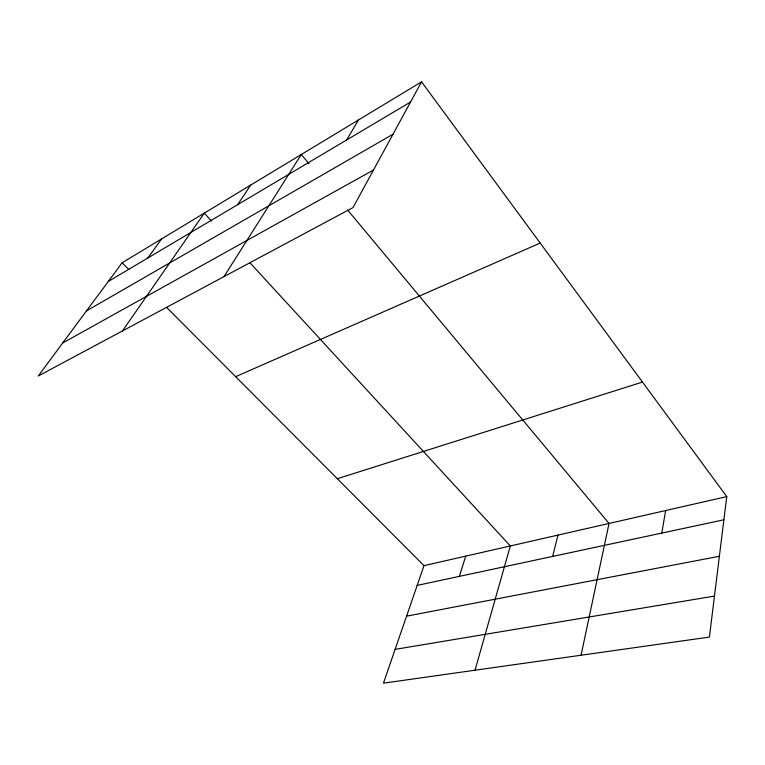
<?xml version="1.0" encoding="UTF-8"?>
<svg xmlns="http://www.w3.org/2000/svg" width="765" height="765" viewBox="0 0 765 765"><rect width="100%" height="100%" fill="white"/><g stroke="black" fill="none" stroke-linecap="round" stroke-linejoin="round"><path stroke-width="1.15" d="M726.75 496.609L709.404 637.082L383.456 683.164L423.982 565.651L726.75 496.609L421.563 81.836L122.142 262.768L38.25 376.007L353.019 207.573L421.563 81.836M661.802 533.081L665.636 510.542M581.056 655.232L609.045 523.451L347.616 210.031M552.646 556.423L557.972 535.098M475.017 670.226L510.322 545.961L250.107 262.978M459.363 576.38L465.751 556.126M346.593 140.005L358.489 119.952M224.011 276.605L301.305 154.501L308.897 163.605M237.638 204.685L250.681 185.092M122.477 330.929L204.274 213.139L211.513 221.009M147.894 257.968L161.568 238.948M108.276 281.482L410.556 102.032M86.493 310.896L393 134.229M62.72 342.978L373.492 170.002M235.639 376.657L540.195 243.06M337.346 478.718L642.476 382.07M417.174 585.397L723.891 519.798M406.559 616.169L719.387 556.27M395.113 649.37L714.472 596.078M122.142 262.768L128.855 269.51M166.636 307.415L423.982 565.651"/></g></svg>
